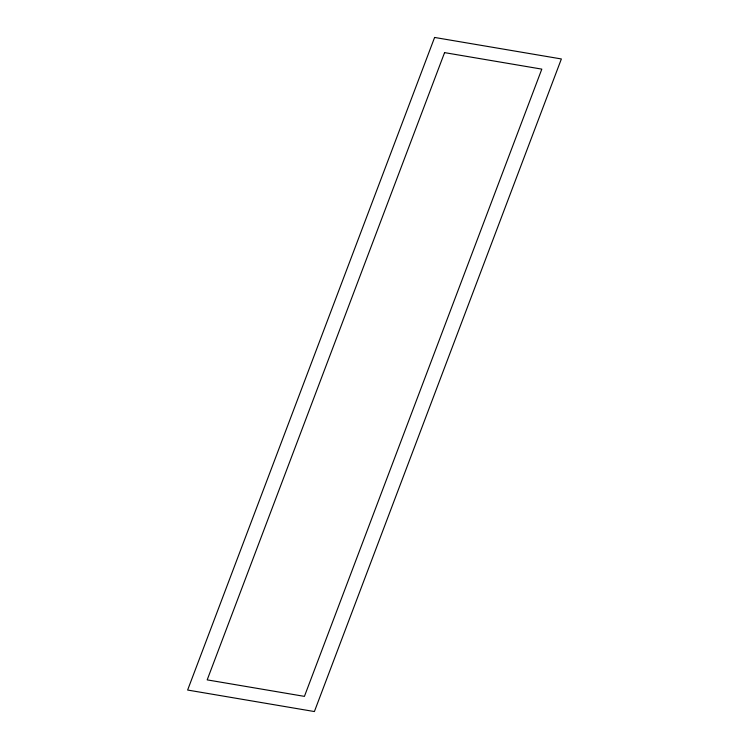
<?xml version="1.0" encoding="UTF-8"?>
<svg xmlns="http://www.w3.org/2000/svg" width="749" height="749" viewBox="0 0 749 749"><rect width="100%" height="100%" fill="white"/><g stroke="black" fill="none" stroke-linecap="round" stroke-linejoin="round"><path stroke-width="1.12" d="M434.607 37.45L187.625 690.044L314.393 711.55L561.375 58.956L434.607 37.45M444.578 52.627L207.183 679.877L304.422 696.373L541.817 69.123L444.578 52.627"/></g></svg>
